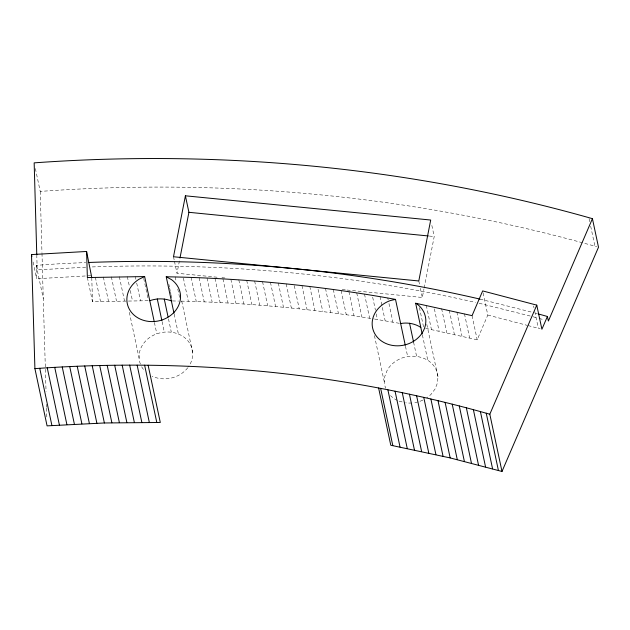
<?xml version="1.0" encoding="UTF-8"?>
<svg xmlns="http://www.w3.org/2000/svg" width="630" height="630" viewBox="0 0 630 630"><rect width="100%" height="100%" fill="white"/><g stroke="black" fill="none" stroke-linecap="round" stroke-linejoin="round"><path stroke-width="0.47" stroke-dasharray="3.15 2.36" d="M140.388 364.053A26.988 23.326 -12 0 1 139.072 358.108L139.577 351.973A26.988 23.326 -12 0 1 151.113 336.522C160.957 330.553 174.116 330.262 183.708 336.9A26.988 23.326 -12 0 1 192.662 352.595L192.158 358.73A26.988 23.326 -12 0 1 188.354 366.983M426.809 324.34L437.96 376.819L437.456 382.953L435.157 388.86L431.219 394.128A26.988 23.326 -12 0 1 426.738 397.869M217.066 277.208L176.998 273.255L179.794 258.969M347.051 290.044L422.297 297.478L423.974 288.91M424.163 287.957L434.212 236.541L431.479 223.705M425.683 328.356L477.201 339.791L487.801 315.055L482.871 291.848M437.96 376.819A26.988 23.326 -12 0 0 429.014 361.124C421.368 355.856 411.461 354.974 402.72 357.753A26.988 23.326 -12 0 0 387.182 370.298L384.883 376.204A26.988 23.326 -12 0 0 385.686 388.285M90.744 275.672L36.635 278.728L36.233 265.348L49.227 264.403A1077.371 931.14 -12 0 1 74.466 263.049L85.688 262.592M35.374 168.572L40.233 191.41C227.036 177.959 416.375 195.694 596.712 246.708M85.719 267.183L37.202 269.9L36.808 256.15M92.263 266.931C220.831 262.316 350.067 273.869 475.548 302.424M87.373 277.554L92.5 301.699L148.444 300.707M172.384 300.943L178.581 301.069M181.243 301.132C245.637 302.691 309.936 308.566 373.527 318.875M429.321 236.053L434.212 236.541M221.957 277.688L224.886 277.98M342.161 289.564L346.067 289.95M374.496 319.032L399.68 323.371M479.107 303.235L532.114 316.512M479.918 299.085L533.775 312.677M399.121 401.168L404.925 402.625M487.801 315.055L527.097 325.324M528.034 325.568L540.115 328.766M532.988 316.756L538.248 318.189M535.531 313.149L537.28 313.638M539.123 318.433L544.367 319.89M589.058 218.602L589.861 222.406M590.672 226.217L594.925 246.204M533.586 305.967L533.98 307.826M534.768 311.543L538.327 328.254M472.067 315.646L477.201 339.791M464.475 313.834L469.61 337.971M456.876 312.055L462.003 336.2M449.253 310.322L454.387 334.467M441.622 308.637L446.757 332.782M434.369 308.85L439.102 331.136M426.305 305.385L431.44 329.529M418.792 280.972L419.572 284.642M420.352 288.312L422.297 297.478M419.423 307.542L423.762 327.97M422.399 334.947L427.825 360.486M413.579 342.137L416.595 356.328M405.468 346.24L407.681 356.651M387.781 298.014L388.175 299.872M388.97 303.581L392.915 322.158M380.04 296.667L385.166 320.812M372.676 297.218L375.441 310.22M376.228 313.937L377.409 319.505M374.433 335.585L384.371 382.339M364.51 294.108L369.645 318.245M356.73 292.887L361.864 317.032M348.941 291.714L354.068 315.858M341.137 290.587L346.264 314.732M333.317 289.501L338.452 313.645M325.497 288.461L330.624 312.606M318.055 289.32L322.788 311.606M309.818 286.508L314.945 310.645M301.959 285.595L307.093 309.739M294.297 285.658L299.226 308.873M286.225 283.902L291.351 308.046M278.342 283.122L283.468 307.267M270.451 282.382L275.578 306.526M262.552 281.689L267.679 305.834M254.646 281.043L259.773 305.188M246.732 280.437L251.866 304.581M238.809 279.877L243.944 304.022M230.879 279.358L236.014 303.502M222.949 278.885L228.076 303.03M215.011 278.452L220.138 302.597M207.057 278.066L212.192 302.211M199.112 277.728L204.238 301.872M191.15 277.428L196.284 301.573M183.385 278.106L188.323 301.321M173.494 256.749L174.274 260.418M174.463 261.332L176.998 273.255M181.716 301.069L192.662 352.595M175.219 276.964L176.211 281.61M177.786 289.036L179.566 297.392M168.832 284.224L169.423 287.012M169.62 287.941L170.21 290.729M170.407 291.659L170.998 294.438M171.202 295.368L171.793 298.155M174.179 314.165L178.408 334.034M168.478 318.859L171.297 332.097M162.091 321.615L164.304 332.018M154.397 322.466L156.815 333.813M143.711 278.421L148.05 298.848M135.332 276.578L135.922 279.358M136.71 283.075L140.459 300.715M127.339 276.625L129.512 286.839M130.3 290.556L132.473 300.77M129.339 312.315L139.072 358.108M119.353 276.727L124.48 300.864M111.36 276.869L116.487 301.014M103.359 277.05L108.494 301.195M95.366 277.287L100.501 301.423M36.233 265.348L43.265 298.455L46.053 391.569M33.083 262.009L36.635 278.728M91.767 277.546L92.5 301.699M46.431 404.31L46.518 407.248M46.549 408.232L46.84 418.029M40.233 191.41L41.958 252.299M41.989 253.276L43.265 298.455M187.787 367.747A26.988 23.326 -12 0 1 152.066 376.189M143.443 369.408A26.988 23.326 -12 0 1 141.49 366.44M422.864 400.082A26.988 23.326 -12 0 1 419.612 401.404M417.934 401.924A26.988 23.326 -12 0 1 412.729 402.909M411.855 402.987A26.988 23.326 -12 0 1 405.736 402.83M397.365 400.412A26.988 23.326 -12 0 1 390.529 395.648"/><path stroke-width="0.94" d="M185.401 195.804L173.494 256.749L418.792 280.972L430.699 220.035L185.401 195.804L188.913 212.31L179.975 258.017M378.614 387.993L390.781 445.245L450.174 457.923L501.992 471.468L489.817 414.225L536.768 305.133L482.674 290.918L472.067 315.646L415.658 303.243L422.195 334.002M538.154 313.882L547.407 316.481L541.902 329.269L536.768 305.133M36.784 255.174L34.162 162.863C221.587 149.365 411.563 167.257 592.428 218.665L548.376 321.032L547.407 316.481M501.992 471.468L598.5 247.22L592.428 218.665M154.2 321.52L144.64 276.57L138.946 279.279A26.988 23.326 -12 0 0 132.647 313.748A26.988 23.326 -12 0 0 172.116 314.205A26.988 23.326 -12 0 0 171.541 279.657L166.233 276.783L173.982 313.22M149.775 300.715C156.705 298.226 164.509 298.203 171.368 300.927M405.271 345.295L395.514 299.4L390.553 300.502A26.988 23.326 -12 0 0 375.37 334.695A26.988 23.326 -12 0 0 415.65 339.861A26.988 23.326 -12 0 0 416.84 303.88L415.658 303.243M400.648 323.544C407.5 322.245 414.91 323.576 420.793 327.38M91.767 277.546L86.593 251.472L31.5 254.583L34.91 368.629C187.638 357.706 342.444 372.322 489.817 414.225M148.129 365.235L160.296 422.478L104.383 422.974L47.077 425.872L34.91 368.629M88.491 262.482C219.807 257.52 351.855 269.451 479.918 299.085M144.64 276.57L87.373 277.554L86.593 251.472M166.233 276.783C243.101 278.113 319.875 285.603 395.514 299.4M188.913 212.31L428.345 235.959M486.242 413.209L498.409 470.452M480.406 411.571L492.581 468.822M473.382 409.658L485.549 466.909M466.342 407.783L478.509 465.027M459.278 405.948L471.445 463.192M452.206 404.153L464.373 461.396M445.111 402.389L457.278 459.64M438.008 400.672L450.174 457.923M430.888 398.995L443.055 456.246M409.555 323.221L413.579 342.137M423.754 397.357L435.921 454.608M416.603 395.766L428.77 453.009M409.437 394.207L421.604 451.45M402.263 392.687L414.43 449.938M395.065 391.214L407.24 448.458M387.867 389.773L400.034 447.024M380.646 388.379L392.813 445.623M164.257 298.998L168.076 316.969M157.272 298.911L161.894 320.67M144.624 365.187L156.791 422.439M137.143 365.148L149.31 422.391M129.662 365.14L141.829 422.384M122.173 365.172L134.347 422.423M114.691 365.25L126.858 422.502M107.195 365.368L119.369 422.62M99.705 365.526L111.872 422.777M92.216 365.731L104.383 422.974M84.719 365.967L96.886 423.218M77.222 366.25L89.389 423.502M69.725 366.573L81.892 423.825M62.228 366.943L74.395 424.187M31.5 254.583L31.894 256.441M54.731 367.345L66.898 424.596M47.234 367.794L59.401 425.045M39.737 368.282L51.912 425.534"/></g></svg>
